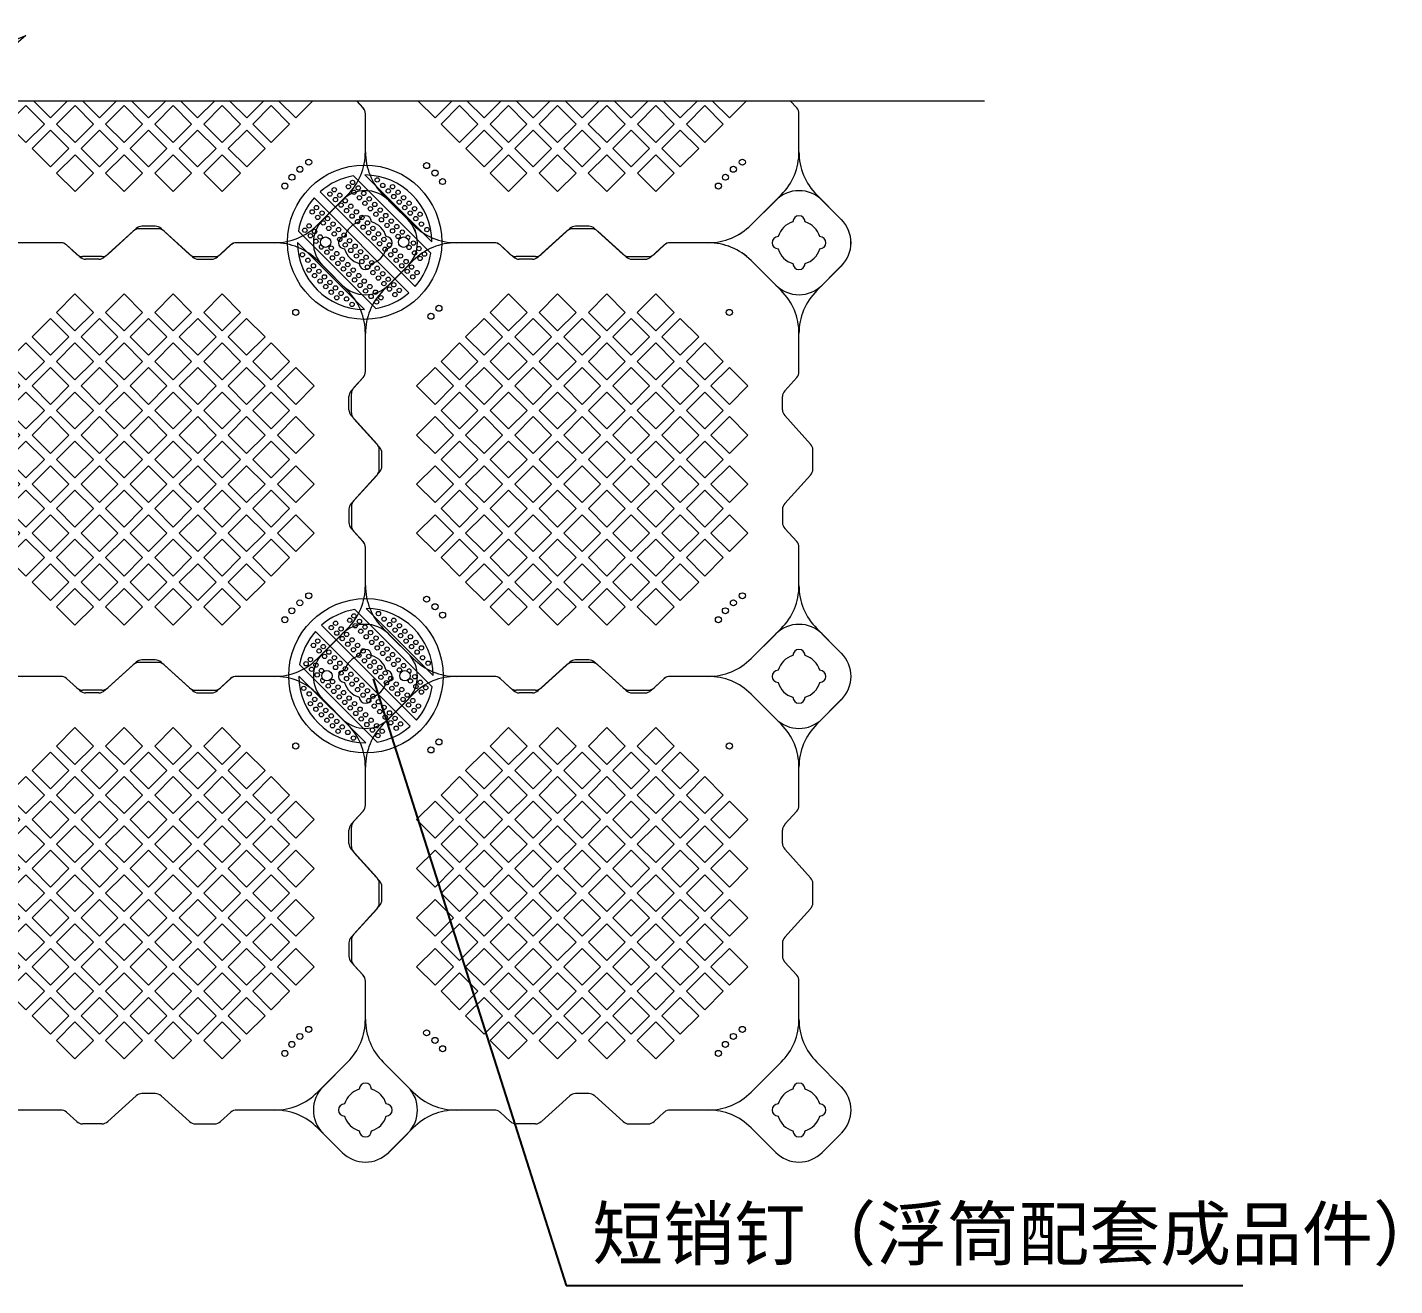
# Model space of a CAD drawing. Extents: x 28691 to 190833, y -3655 to 80068.
# Drawn here: x 182157 to 190041, y 19820 to 27075 of the extents above; entities that cross this region are included whole.
import ezdxf

# ---------------------------------------------------------------- set-up
doc = ezdxf.new("R2010")
doc.units = 0
doc.header["$LTSCALE"] = 10
doc.header["$MEASUREMENT"] = 0
for name, color, linetype, lineweight in [('2维浮筒', 7, 'Continuous', 5), ('Dim', 3, 'Continuous', 13), ('码头标注', 3, 'Continuous', 13)]:
    doc.layers.add(name, color=color, linetype=linetype, lineweight=lineweight)
doc.styles.get("Standard").update_dxf_attribs({"font": 'gbenor.shx', "bigfont": 'gbcbig.shx'})
doc.dimstyles.new('ISO-25', dxfattribs={"dimtxt": 2.5, "dimasz": 2.5, "dimexe": 1.25, "dimexo": 0.625, "dimtad": 1, "dimtxsty": 'Standard', "dimcen": 2.5, "dimadec": 0, "dimazin": 0, "dimtfac": 1, "dimtmove": 0, "dimatfit": 3, "dimfxl": 1, "dimarcsym": 0})

# ---------------------------------------------------------------- blocks, each defined once
blk = doc.blocks.new('旗华浮筒')
at = {"layer": '2维浮筒', "color": 150, "lineweight": 0}
for p, q in [((-548.8, 526.9), (-526.9, 548.8)), ((-473.2, 548.8), (-444.8, 520.5)), ((-26.8, 548.8), (-55.2, 520.5)), ((26.9, 548.8), (48.8, 526.9)), ((-332.9, 513.4), (-344.7, 502.6)), ((-303.9, 516), (-326.1, 516)), ((-297.1, 513.4), (-264.4, 483.6)), ((-202.9, 513.4), (-235.6, 483.6)), ((-196.1, 516), (-173.9, 516)), ((-167.1, 513.4), (-155.3, 502.6)), ((-395.4, 500), (-351.5, 500)), ((-148.5, 500), (-104.7, 500)), ((-548.8, 473.2), (-520.5, 444.8)), ((-479.5, 444.8), (-444.8, 479.5)), ((-257.6, 481), (-242.4, 481)), ((-20.5, 444.8), (-55.2, 479.5)), ((48.8, 473.2), (20.5, 444.8)), ((-500, 351.5), (-500, 395.4)), ((0, 351.3), (0, 395.4)), ((-513.4, 332.9), (-502.6, 344.7)), ((-16.4, 329.4), (-2.6, 344.5)), ((-516, 303.9), (-516, 326.1)), ((-19, 307.4), (-19, 322.6)), ((-16.4, 300.6), (13.4, 267.9)), ((-513.4, 297.1), (-483.6, 264.4)), ((-250, 257.1), (-228.8, 278.3)), ((-242.9, 250), (-221.7, 271.2)), ((-481, 242.4), (-481, 257.6)), ((16, 238.9), (16, 261.1)), ((-513.4, 202.9), (-483.6, 235.6)), ((-16.4, 199.4), (13.4, 232.1)), ((-516, 196.1), (-516, 173.9)), ((-19, 192.6), (-19, 177.4)), ((-513.4, 167.1), (-502.6, 155.3)), ((-16.4, 170.6), (-2.6, 155.5)), ((-500, 104.7), (-500, 148.5)), ((0, 104.7), (0, 148.7)), ((-548.8, 26.8), (-520.5, 55.2)), ((-444.8, 20.5), (-479.5, 55.2)), ((-55.2, 20.5), (-20.5, 55.2)), ((48.8, 26.8), (20.5, 55.2)), ((-329.4, 16.4), (-344.5, 2.6)), ((-307.4, 19), (-322.6, 19)), ((-300.6, 16.4), (-267.9, -13.4)), ((-199.4, 16.4), (-232.1, -13.4)), ((-192.6, 19), (-177.4, 19)), ((-170.6, 16.4), (-155.5, 2.6)), ((-395.4, 0), (-351.3, 0)), ((-148.7, 0), (-104.7, 0)), ((-526.9, -48.8), (-548.8, -26.9)), ((-473.2, -48.8), (-444.8, -20.5)), ((-261.1, -16), (-238.9, -16)), ((-26.8, -48.8), (-55.2, -20.5)), ((48.8, -26.9), (26.9, -48.8))]:
    blk.add_line(p, q, dxfattribs=at)
for points in [[(-334.9, 398.5), (-313.6, 419.7), (-334.9, 440.9), (-356.1, 419.7)], [(-278.3, 398.5), (-257.1, 419.7), (-278.3, 440.9), (-299.5, 419.7)], [(-221.7, 398.5), (-200.5, 419.7), (-221.7, 440.9), (-242.9, 419.7)], [(-165.1, 398.5), (-143.9, 419.7), (-165.1, 440.9), (-186.4, 419.7)], [(-363.1, 370.2), (-341.9, 391.4), (-363.1, 412.6), (-384.4, 391.4)], [(-306.6, 370.2), (-285.4, 391.4), (-306.6, 412.6), (-327.8, 391.4)], [(-250, 370.2), (-228.8, 391.4), (-250, 412.6), (-271.2, 391.4)], [(-193.4, 370.2), (-172.2, 391.4), (-193.4, 412.6), (-214.6, 391.4)], [(-136.9, 370.2), (-115.6, 391.4), (-136.9, 412.6), (-158.1, 391.4)], [(-391.4, 341.9), (-370.2, 363.1), (-391.4, 384.4), (-412.6, 363.1)], [(-334.9, 341.9), (-313.6, 363.1), (-334.9, 384.4), (-356.1, 363.1)], [(-278.3, 341.9), (-257.1, 363.1), (-278.3, 384.4), (-299.5, 363.1)], [(-221.7, 341.9), (-200.5, 363.1), (-221.7, 384.4), (-242.9, 363.1)], [(-165.1, 341.9), (-143.9, 363.1), (-165.1, 384.4), (-186.4, 363.1)], [(-108.6, 341.9), (-87.4, 363.1), (-108.6, 384.4), (-129.8, 363.1)], [(-419.7, 313.6), (-398.5, 334.9), (-419.7, 356.1), (-440.9, 334.9)], [(-363.1, 313.6), (-341.9, 334.9), (-363.1, 356.1), (-384.4, 334.9)], [(-306.6, 313.6), (-285.4, 334.9), (-306.6, 356.1), (-327.8, 334.9)], [(-250, 313.6), (-228.8, 334.9), (-250, 356.1), (-271.2, 334.9)], [(-193.4, 313.6), (-172.2, 334.9), (-193.4, 356.1), (-214.6, 334.9)], [(-136.9, 313.6), (-115.6, 334.9), (-136.9, 356.1), (-158.1, 334.9)], [(-80.3, 313.6), (-59.1, 334.9), (-80.3, 356.1), (-101.5, 334.9)], [(-391.4, 285.4), (-370.2, 306.6), (-391.4, 327.8), (-412.6, 306.6)], [(-334.9, 285.4), (-313.6, 306.6), (-334.9, 327.8), (-356.1, 306.6)], [(-278.3, 285.4), (-257.1, 306.6), (-278.3, 327.8), (-299.5, 306.6)], [(-221.7, 285.4), (-200.5, 306.6), (-221.7, 327.8), (-242.9, 306.6)], [(-165.1, 285.4), (-143.9, 306.6), (-165.1, 327.8), (-186.4, 306.6)], [(-108.6, 285.4), (-87.4, 306.6), (-108.6, 327.8), (-129.8, 306.6)], [(-419.7, 257.1), (-398.5, 278.3), (-419.7, 299.5), (-440.9, 278.3)], [(-363.1, 257.1), (-341.9, 278.3), (-363.1, 299.5), (-384.4, 278.3)], [(-306.6, 257.1), (-285.4, 278.3), (-306.6, 299.5), (-327.8, 278.3)], [(-193.4, 257.1), (-172.2, 278.3), (-193.4, 299.5), (-214.6, 278.3)], [(-136.9, 257.1), (-115.6, 278.3), (-136.9, 299.5), (-158.1, 278.3)], [(-80.3, 257.1), (-59.1, 278.3), (-80.3, 299.5), (-101.5, 278.3)], [(-391.4, 228.8), (-370.2, 250), (-391.4, 271.2), (-412.6, 250)], [(-334.9, 228.8), (-313.6, 250), (-334.9, 271.2), (-356.1, 250)], [(-278.3, 228.8), (-257.1, 250), (-278.3, 271.2), (-299.5, 250)], [(-165.1, 228.8), (-143.9, 250), (-165.1, 271.2), (-186.4, 250)], [(-108.6, 228.8), (-87.4, 250), (-108.6, 271.2), (-129.8, 250)], [(-419.7, 200.5), (-398.5, 221.7), (-419.7, 242.9), (-440.9, 221.7)], [(-363.1, 200.5), (-341.9, 221.7), (-363.1, 242.9), (-384.4, 221.7)], [(-306.6, 200.5), (-285.4, 221.7), (-306.6, 242.9), (-327.8, 221.7)], [(-250, 200.5), (-228.8, 221.7), (-250, 242.9), (-271.2, 221.7)], [(-193.4, 200.5), (-172.2, 221.7), (-193.4, 242.9), (-214.6, 221.7)], [(-136.9, 200.5), (-115.6, 221.7), (-136.9, 242.9), (-158.1, 221.7)], [(-80.3, 200.5), (-59.1, 221.7), (-80.3, 242.9), (-101.5, 221.7)], [(-391.4, 172.2), (-370.2, 193.4), (-391.4, 214.6), (-412.6, 193.4)], [(-334.9, 172.2), (-313.6, 193.4), (-334.9, 214.6), (-356.1, 193.4)], [(-278.3, 172.2), (-257.1, 193.4), (-278.3, 214.6), (-299.5, 193.4)], [(-221.7, 172.2), (-200.5, 193.4), (-221.7, 214.6), (-242.9, 193.4)], [(-165.1, 172.2), (-143.9, 193.4), (-165.1, 214.6), (-186.4, 193.4)], [(-108.6, 172.2), (-87.4, 193.4), (-108.6, 214.6), (-129.8, 193.4)], [(-419.7, 143.9), (-398.5, 165.1), (-419.7, 186.4), (-440.9, 165.1)], [(-363.1, 143.9), (-341.9, 165.1), (-363.1, 186.4), (-384.4, 165.1)], [(-306.6, 143.9), (-285.4, 165.1), (-306.6, 186.4), (-327.8, 165.1)], [(-250, 143.9), (-228.8, 165.1), (-250, 186.4), (-271.2, 165.1)], [(-193.4, 143.9), (-172.2, 165.1), (-193.4, 186.4), (-214.6, 165.1)], [(-136.9, 143.9), (-115.6, 165.1), (-136.9, 186.4), (-158.1, 165.1)], [(-80.3, 143.9), (-59.1, 165.1), (-80.3, 186.4), (-101.5, 165.1)], [(-391.4, 115.6), (-370.2, 136.9), (-391.4, 158.1), (-412.6, 136.9)], [(-334.9, 115.6), (-313.6, 136.9), (-334.9, 158.1), (-356.1, 136.9)], [(-278.3, 115.6), (-257.1, 136.9), (-278.3, 158.1), (-299.5, 136.9)], [(-221.7, 115.6), (-200.5, 136.9), (-221.7, 158.1), (-242.9, 136.9)], [(-165.1, 115.6), (-143.9, 136.9), (-165.1, 158.1), (-186.4, 136.9)], [(-108.6, 115.6), (-87.4, 136.9), (-108.6, 158.1), (-129.8, 136.9)], [(-363.1, 87.4), (-341.9, 108.6), (-363.1, 129.8), (-384.4, 108.6)], [(-306.6, 87.4), (-285.4, 108.6), (-306.6, 129.8), (-327.8, 108.6)], [(-250, 87.4), (-228.8, 108.6), (-250, 129.8), (-271.2, 108.6)], [(-193.4, 87.4), (-172.2, 108.6), (-193.4, 129.8), (-214.6, 108.6)], [(-136.9, 87.4), (-115.6, 108.6), (-136.9, 129.8), (-158.1, 108.6)], [(-334.9, 59.1), (-313.6, 80.3), (-334.9, 101.5), (-356.1, 80.3)], [(-278.3, 59.1), (-257.1, 80.3), (-278.3, 101.5), (-299.5, 80.3)], [(-221.7, 59.1), (-200.5, 80.3), (-221.7, 101.5), (-242.9, 80.3)], [(-165.1, 59.1), (-143.9, 80.3), (-165.1, 101.5), (-186.4, 80.3)]]:
    blk.add_lwpolyline(points, close=True, dxfattribs=at)
for points in [[(-228.8, 278.3), (-250, 299.5), (-271.2, 278.3), (-250, 257.1)], [(-242.9, 250), (-221.7, 228.8), (-200.5, 250), (-221.7, 271.2)]]:
    blk.add_lwpolyline(points, dxfattribs=at)
for centre in [(-411, 429.4), (-84.8, 424.4), (-429.4, 411), (-419.7, 419.7), (-75.6, 415.2), (-434.7, 92.9), (-424.4, 84.8), (-415.2, 75.6), (-80.3, 80.3), (-407.1, 65.3)]:
    blk.add_circle(centre, 3.5, dxfattribs=at)
for centre, radius, start, end in [((-500, 522), 38, 45, 135), ((0, 522), 38, 45, 135), ((-522, 500), 38, 135, 225), ((-500, 500), 25, 106.2602, 163.7398), ((-500, 524), 7, 0, 180), ((-500, 500), 25, 16.2602, 73.7398), ((-395.3, 570), 70, 225, 270), ((-104.7, 570), 70, 270, 315), ((0, 500), 25, 106.2602, 163.7398), ((0, 524), 7, 0, 180), ((0, 500), 25, 16.2602, 73.7398), ((22, 500), 38, 315, 45), ((-524, 500), 7, 90, 270), ((-476, 500), 7, 270, 90), ((-326.1, 506), 10, 90, 132.2737), ((-303.9, 506), 10, 47.7263, 90), ((-196.1, 506), 10, 90, 132.2737), ((-173.9, 506), 10, 47.7263, 90), ((-24, 500), 7, 90, 270), ((24, 500), 7, 270, 90), ((-500, 500), 25, 196.2602, 253.7398), ((-500, 500), 25, 286.2602, 343.7398), ((-395.3, 430), 70, 90, 135), ((-351.5, 510), 10, 270, 312.2737), ((-148.5, 510), 10, 227.7263, 270), ((-104.7, 430), 70, 45, 90), ((0, 500), 25, 196.2602, 253.7398), ((0, 500), 25, 286.2602, 343.7398), ((-500, 476), 7, 180, 0), ((-257.6, 491), 10, 227.7263, 270), ((-242.4, 491), 10, 270, 312.2737), ((0, 476), 7, 180, 0), ((-570, 395.3), 70, 0, 45), ((-430, 395.3), 70, 135, 180), ((-70, 395.3), 70, 0, 45), ((70, 395.3), 70, 135, 180), ((-510, 351.5), 10, 317.7263, 0), ((-10, 351.3), 10, 317.7263, 0), ((-506, 326.1), 10, 137.7263, 180), ((-9, 322.6), 10, 137.7263, 180), ((-506, 303.9), 10, 180, 222.2737), ((-9, 307.4), 10, 180, 222.2737), ((-491, 257.6), 10, 0, 42.2737), ((6, 261.1), 10, 0, 42.2737), ((-491, 242.4), 10, 317.7263, 0), ((6, 238.9), 10, 317.7263, 0), ((-506, 196.1), 10, 137.7263, 180), ((-9, 192.6), 10, 137.7263, 180), ((-506, 173.9), 10, 180, 222.2737), ((-9, 177.4), 10, 180, 222.2737), ((-510, 148.5), 10, 0, 42.2737), ((-10, 148.7), 10, 0, 42.2737), ((-570, 104.7), 70, 315, 0), ((-430, 104.7), 70, 180, 225), ((-70, 104.7), 70, 315, 0), ((70, 104.7), 70, 180, 225), ((-522, 0), 38, 135, 225), ((-500, 0), 25, 106.2602, 163.7398), ((-500, 24), 7, 0, 180), ((-500, 0), 25, 16.2602, 73.7398), ((-395.3, 70), 70, 225, 270), ((-322.6, 9), 10, 90, 132.2737), ((-307.4, 9), 10, 47.7263, 90), ((-192.6, 9), 10, 90, 132.2737), ((-177.4, 9), 10, 47.7263, 90), ((-104.7, 70), 70, 270, 315), ((0, 0), 25, 106.2602, 163.7398), ((0, 24), 7, 0, 180), ((0, 0), 25, 16.2602, 73.7398), ((22, 0), 38, 315, 45), ((-524, 0), 7, 90, 270), ((-476, 0), 7, 270, 90), ((-395.3, -70), 70, 90, 135), ((-351.3, 10), 10, 270, 312.2737), ((-148.7, 10), 10, 227.7263, 270), ((-104.7, -70), 70, 45, 90), ((-24, 0), 7, 90, 270), ((24, 0), 7, 270, 90), ((-500, 0), 25, 196.2602, 253.7398), ((-500, 0), 25, 286.2602, 343.7398), ((-261.1, -6), 10, 227.7263, 270), ((-238.9, -6), 10, 270, 312.2737), ((0, 0), 25, 196.2602, 253.7398), ((0, 0), 25, 286.2602, 343.7398), ((-500, -24), 7, 180, 0), ((0, -24), 7, 180, 0), ((-500, -22), 38, 225, 315), ((0, -22), 38, 225, 315)]:
    blk.add_arc(centre, radius, start, end, dxfattribs=at)

msp = doc.modelspace()

# ---------------------------------------------------------------- linework, layer by layer
at = {"color": 150, "lineweight": 0}
for p, q in [((184484.154, 25771.876), (184037.99, 26218.04)), ((184489.47, 25837.27), (184103.384, 26223.356)), ((184393.083, 25580.104), (183846.217, 26126.97)), ((184357.728, 25544.748), (183810.862, 26091.614)), ((184165.956, 25453.678), (183719.791, 25899.842)), ((184100.561, 25448.362), (183714.475, 25834.448)), ((184491.656, 23272.362), (184045.492, 23718.526)), ((184496.973, 23337.756), (184110.887, 23723.843)), ((184365.231, 23045.234), (183818.365, 23592.1)), ((184400.586, 23080.59), (183853.72, 23627.456)), ((184173.458, 22954.164), (183727.294, 23400.328)), ((184108.064, 22948.848), (183721.978, 23334.934))]:
    msp.add_line(p, q, dxfattribs=at)
for centre, radius in [((184101.973, 25835.859), 445), ((184033.03, 26180.574), 12.5), ((184174.451, 26194.716), 12.5), ((184206.271, 26162.896), 12.5), ((183902.215, 26113.398), 12.5), ((183926.964, 26138.147), 12.5), ((183958.783, 26106.327), 12.5), ((184008.281, 26155.825), 12.5), ((184040.101, 26124.005), 12.5), ((184064.85, 26148.754), 12.5), ((184071.921, 26092.185), 12.5), ((184096.669, 26116.934), 12.5), ((184128.489, 26085.114), 12.5), ((184238.091, 26131.076), 12.5), ((184262.839, 26155.825), 12.5), ((184269.91, 26099.256), 12.5), ((184294.659, 26124.005), 12.5), ((184326.479, 26092.185), 12.5), ((183799.684, 26010.868), 12.5), ((183824.433, 26035.617), 12.5), ((183856.253, 26003.797), 12.5), ((183934.035, 26081.579), 12.5), ((183965.855, 26049.759), 12.5), ((183990.603, 26074.508), 12.5), ((183997.674, 26017.939), 12.5), ((184022.423, 26042.688), 12.5), ((184054.243, 26010.868), 12.5), ((184103.74, 26060.365), 12.5), ((184135.56, 26028.546), 12.5), ((184160.309, 26053.294), 12.5), ((184192.129, 26021.475), 12.5), ((184301.73, 26067.436), 12.5), ((184333.55, 26035.617), 12.5), ((184358.299, 26060.365), 12.5), ((184365.37, 26003.797), 12.5), ((184390.119, 26028.546), 12.5), ((183782.007, 25929.551), 12.5), ((183831.504, 25979.048), 12.5), ((183863.324, 25947.228), 12.5), ((183888.073, 25971.977), 12.5), ((183919.893, 25940.157), 12.5), ((184029.494, 25986.119), 12.5), ((184061.314, 25954.299), 12.5), ((184086.063, 25979.048), 12.5), ((184117.883, 25947.228), 12.5), ((184167.38, 25996.726), 12.5), ((184199.2, 25964.906), 12.5), ((184223.949, 25989.655), 12.5), ((184231.02, 25933.086), 12.5), ((184255.768, 25957.835), 12.5), ((184287.588, 25926.015), 12.5), ((184397.19, 25971.977), 12.5), ((184421.938, 25996.726), 12.5), ((184429.01, 25940.157), 12.5), ((183757.258, 25904.802), 12.5), ((183789.078, 25872.982), 12.5), ((183813.827, 25897.731), 12.5), ((183845.646, 25865.911), 12.5), ((183876.973, 25835.859), 30), ((183895.144, 25915.409), 12.5), ((183926.964, 25883.589), 12.5), ((183951.712, 25908.337), 12.5), ((183958.783, 25851.769), 12.5), ((183983.532, 25876.518), 12.5), ((184093.134, 25922.48), 12.5), ((184124.954, 25890.66), 12.5), ((184149.702, 25915.409), 12.5), ((184156.773, 25858.84), 12.5), ((184181.522, 25883.589), 12.5), ((184213.342, 25851.769), 12.5), ((184262.839, 25901.266), 12.5), ((184294.659, 25869.447), 12.5), ((184326.973, 25835.859), 30), ((184319.408, 25894.195), 12.5), ((184460.829, 25908.337), 12.5), ((183820.898, 25841.162), 12.5), ((183884.537, 25777.523), 12.5), ((183909.286, 25802.271), 12.5), ((183941.106, 25770.452), 12.5), ((183990.603, 25819.949), 12.5), ((184015.352, 25844.698), 12.5), ((184022.423, 25788.129), 12.5), ((184047.172, 25812.878), 12.5), ((184078.992, 25781.058), 12.5), ((184188.593, 25827.02), 12.5), ((184220.413, 25795.2), 12.5), ((184245.162, 25819.949), 12.5), ((184276.982, 25788.129), 12.5), ((184358.299, 25805.807), 12.5), ((184383.048, 25830.556), 12.5), ((184390.119, 25773.987), 12.5), ((184414.867, 25798.736), 12.5), ((184446.687, 25766.916), 12.5), ((183743.116, 25763.381), 12.5), ((183774.936, 25731.561), 12.5), ((183806.756, 25699.741), 12.5), ((183916.357, 25745.703), 12.5), ((183948.177, 25713.883), 12.5), ((183972.926, 25738.632), 12.5), ((184004.745, 25706.812), 12.5), ((184054.243, 25756.31), 12.5), ((184086.063, 25724.49), 12.5), ((184110.811, 25749.238), 12.5), ((184117.883, 25692.67), 12.5), ((184142.631, 25717.419), 12.5), ((184252.233, 25763.381), 12.5), ((184284.053, 25731.561), 12.5), ((184308.801, 25756.31), 12.5), ((184315.872, 25699.741), 12.5), ((184340.621, 25724.49), 12.5), ((184372.441, 25692.67), 12.5), ((184421.938, 25742.167), 12.5), ((183782.007, 25674.992), 12.5), ((183813.827, 25643.172), 12.5), ((183838.575, 25667.921), 12.5), ((183845.646, 25611.353), 12.5), ((183870.395, 25636.101), 12.5), ((183979.997, 25682.063), 12.5), ((184011.817, 25650.243), 12.5), ((184036.565, 25674.992), 12.5), ((184043.636, 25618.424), 12.5), ((184068.385, 25643.172), 12.5), ((184100.205, 25611.353), 12.5), ((184149.702, 25660.85), 12.5), ((184174.451, 25685.599), 12.5), ((184181.522, 25629.03), 12.5), ((184206.271, 25653.779), 12.5), ((184238.091, 25621.959), 12.5), ((184347.692, 25667.921), 12.5), ((184379.512, 25636.101), 12.5), ((184404.261, 25660.85), 12.5), ((183877.466, 25579.533), 12.5), ((183902.215, 25604.282), 12.5), ((183909.286, 25547.713), 12.5), ((183934.035, 25572.462), 12.5), ((183965.855, 25540.642), 12.5), ((184075.456, 25586.604), 12.5), ((184107.276, 25554.784), 12.5), ((184132.025, 25579.533), 12.5), ((184163.844, 25547.713), 12.5), ((184213.342, 25597.21), 12.5), ((184245.162, 25565.391), 12.5), ((184269.91, 25590.139), 12.5), ((184276.982, 25533.571), 12.5), ((184301.73, 25558.32), 12.5), ((183941.106, 25515.893), 12.5), ((183997.674, 25508.822), 12.5), ((184029.494, 25477.002), 12.5), ((184139.096, 25522.964), 12.5), ((184170.916, 25491.144), 12.5), ((184195.664, 25515.893), 12.5), ((184109.475, 23336.345), 445), ((183934.466, 23638.633), 12.5), ((184015.784, 23656.311), 12.5), ((184040.532, 23681.06), 12.5), ((184072.352, 23649.24), 12.5), ((184181.954, 23695.202), 12.5), ((184213.773, 23663.382), 12.5), ((184270.342, 23656.311), 12.5), ((183909.718, 23613.885), 12.5), ((183941.537, 23582.065), 12.5), ((183966.286, 23606.813), 12.5), ((183998.106, 23574.994), 12.5), ((184047.603, 23624.491), 12.5), ((184079.423, 23592.671), 12.5), ((184104.172, 23617.42), 12.5), ((184111.243, 23560.851), 12.5), ((184135.992, 23585.6), 12.5), ((184245.593, 23631.562), 12.5), ((184277.413, 23599.742), 12.5), ((184302.162, 23624.491), 12.5), ((184309.233, 23567.923), 12.5), ((184333.982, 23592.671), 12.5), ((184365.801, 23560.851), 12.5), ((183807.187, 23511.354), 12.5), ((183831.936, 23536.103), 12.5), ((183863.756, 23504.283), 12.5), ((183973.357, 23550.245), 12.5), ((184005.177, 23518.425), 12.5), ((184029.926, 23543.174), 12.5), ((184036.997, 23486.605), 12.5), ((184061.746, 23511.354), 12.5), ((184143.063, 23529.032), 12.5), ((184167.812, 23553.78), 12.5), ((184174.883, 23497.212), 12.5), ((184199.631, 23521.961), 12.5), ((184231.451, 23490.141), 12.5), ((184341.053, 23536.103), 12.5), ((184372.873, 23504.283), 12.5), ((184397.621, 23529.032), 12.5), ((184429.441, 23497.212), 12.5), ((183764.761, 23405.288), 12.5), ((183789.509, 23430.037), 12.5), ((183839.007, 23479.534), 12.5), ((183870.827, 23447.714), 12.5), ((183895.575, 23472.463), 12.5), ((183902.646, 23415.895), 12.5), ((183927.395, 23440.643), 12.5), ((183959.215, 23408.824), 12.5), ((184068.817, 23454.785), 12.5), ((184093.565, 23479.534), 12.5), ((184100.636, 23422.966), 12.5), ((184125.385, 23447.714), 12.5), ((184157.205, 23415.895), 12.5), ((184206.702, 23465.392), 12.5), ((184238.522, 23433.572), 12.5), ((184263.271, 23458.321), 12.5), ((184295.091, 23426.501), 12.5), ((184404.692, 23472.463), 12.5), ((184436.512, 23440.643), 12.5), ((184468.332, 23408.824), 12.5), ((183796.58, 23373.468), 12.5), ((183821.329, 23398.217), 12.5), ((183828.4, 23341.648), 12.5), ((183853.149, 23366.397), 12.5), ((183884.475, 23336.345), 30), ((183934.466, 23384.075), 12.5), ((183966.286, 23352.255), 12.5), ((183991.035, 23377.004), 12.5), ((184022.855, 23345.184), 12.5), ((184132.456, 23391.146), 12.5), ((184164.276, 23359.326), 12.5), ((184189.025, 23384.075), 12.5), ((184196.096, 23327.506), 12.5), ((184220.845, 23352.255), 12.5), ((184270.342, 23401.752), 12.5), ((184302.162, 23369.933), 12.5), ((184334.475, 23336.345), 30), ((184326.911, 23394.681), 12.5), ((184390.55, 23331.042), 12.5), ((183750.619, 23263.867), 12.5), ((183892.04, 23278.009), 12.5), ((183916.789, 23302.758), 12.5), ((183923.86, 23246.189), 12.5), ((183948.608, 23270.938), 12.5), ((183998.106, 23320.435), 12.5), ((184029.926, 23288.615), 12.5), ((184054.674, 23313.364), 12.5), ((184061.746, 23256.796), 12.5), ((184086.494, 23281.544), 12.5), ((184118.314, 23249.725), 12.5), ((184227.916, 23295.686), 12.5), ((184252.664, 23320.435), 12.5), ((184259.735, 23263.867), 12.5), ((184284.484, 23288.615), 12.5), ((184316.304, 23256.796), 12.5), ((184365.801, 23306.293), 12.5), ((184397.621, 23274.473), 12.5), ((184422.37, 23299.222), 12.5), ((184454.19, 23267.402), 12.5), ((183782.438, 23232.047), 12.5), ((183789.509, 23175.478), 12.5), ((183814.258, 23200.227), 12.5), ((183846.078, 23168.407), 12.5), ((183955.68, 23214.369), 12.5), ((183980.428, 23239.118), 12.5), ((183987.499, 23182.549), 12.5), ((184012.248, 23207.298), 12.5), ((184044.068, 23175.478), 12.5), ((184093.565, 23224.976), 12.5), ((184125.385, 23193.156), 12.5), ((184150.134, 23217.905), 12.5), ((184181.954, 23186.085), 12.5), ((184291.555, 23232.047), 12.5), ((184323.375, 23200.227), 12.5), ((184348.124, 23224.976), 12.5), ((184355.195, 23168.407), 12.5), ((184379.944, 23193.156), 12.5), ((184429.441, 23242.653), 12.5), ((183821.329, 23143.658), 12.5), ((183853.149, 23111.839), 12.5), ((183877.898, 23136.587), 12.5), ((183909.718, 23104.768), 12.5), ((184019.319, 23150.73), 12.5), ((184051.139, 23118.91), 12.5), ((184075.888, 23143.658), 12.5), ((184082.959, 23087.09), 12.5), ((184107.707, 23111.839), 12.5), ((184157.205, 23161.336), 12.5), ((184189.025, 23129.516), 12.5), ((184213.773, 23154.265), 12.5), ((184220.845, 23097.697), 12.5), ((184245.593, 23122.445), 12.5), ((184277.413, 23090.625), 12.5), ((184387.015, 23136.587), 12.5), ((184411.763, 23161.336), 12.5), ((183884.969, 23080.019), 12.5), ((183916.789, 23048.199), 12.5), ((183941.537, 23072.948), 12.5), ((183948.608, 23016.379), 12.5), ((183973.357, 23041.128), 12.5), ((184005.177, 23009.308), 12.5), ((184114.779, 23055.27), 12.5), ((184139.527, 23080.019), 12.5), ((184146.598, 23023.45), 12.5), ((184171.347, 23048.199), 12.5), ((184203.167, 23016.379), 12.5), ((184252.664, 23065.877), 12.5), ((184284.484, 23034.057), 12.5), ((184309.233, 23058.806), 12.5), ((184036.997, 22977.488), 12.5), ((184178.418, 22991.631), 12.5)]:
    msp.add_circle(centre, radius, dxfattribs=at)
for centre, radius, start, end in [((184101.973, 25835.859), 387.5, 99.5040752, 131.3009536), ((184101.973, 25835.859), 387.5, 0.2086764, 89.7913236), ((184101.973, 25835.859), 387.5, 138.6990464, 170.4959534), ((184351.228, 25862.376), 12.5, 279.9885813, 175.1119628), ((184101.973, 25835.859), 387.5, 180.2086764, 269.7913236), ((183852.717, 25809.343), 12.5, 99.9885813, 355.1119628), ((184101.973, 25835.859), 387.5, 318.6990464, 350.4959534), ((184101.973, 25835.859), 387.5, 279.5040752, 311.3009536), ((184109.475, 23336.345), 387.5, 99.5040752, 131.3009536), ((184109.475, 23336.345), 387.5, 0.2086764, 89.7913236), ((184109.475, 23336.345), 387.5, 138.6990464, 170.4959534), ((184358.73, 23362.862), 12.5, 279.9885813, 175.1119628), ((184109.475, 23336.345), 387.5, 180.2086764, 269.7913236), ((183860.22, 23309.829), 12.5, 99.9885813, 355.1119628), ((184109.475, 23336.345), 387.5, 318.6990464, 350.4959534), ((184109.475, 23336.345), 387.5, 279.5040752, 311.3009536)]:
    msp.add_arc(centre, radius, start, end, dxfattribs=at)
at = {"layer": '2维浮筒', "color": 150, "lineweight": 0}
for p, q in [((184055.263, 26651.049), (184093.367, 26609.134)), ((184056.172, 26651.049), (184093.367, 26610.134)), ((186556.172, 26651.049), (186593.367, 26610.134)), ((184106.37, 26355.73), (184106.37, 26576.5)), ((184106.37, 26355.73), (184106.37, 26575.5)), ((186606.37, 26355.73), (186606.37, 26576.5)), ((184003.858, 26108.998), (183830.203, 25935.343)), ((183862.23, 25966.992), (184003.858, 26108.62)), ((184382.537, 25935.343), (184208.883, 26108.998)), ((184350.511, 25966.992), (184208.883, 26108.62)), ((186503.858, 26108.998), (186330.203, 25935.343)), ((186850.511, 25966.992), (186708.883, 26108.62)), ((182620.674, 25765.834), (182784.567, 25914.828)), ((182894.54, 25927.831), (182818.201, 25927.831)), ((183092.067, 25765.834), (182928.174, 25914.828)), ((185120.674, 25765.834), (185284.567, 25914.828)), ((185394.54, 25927.831), (185318.201, 25927.831)), ((185592.067, 25765.834), (185428.174, 25914.828)), ((182349.04, 25832.831), (182129.27, 25832.831)), ((182442.067, 25765.834), (182382.674, 25819.828)), ((183270.674, 25765.834), (183330.067, 25819.828)), ((183582.716, 25832.831), (183363.701, 25832.831)), ((184849.04, 25832.831), (184629.27, 25832.831)), ((184942.067, 25765.834), (184882.674, 25819.828)), ((185770.674, 25765.834), (185830.067, 25819.828)), ((186082.716, 25832.831), (185863.701, 25832.831)), ((182587.04, 25752.831), (182475.701, 25752.831)), ((183125.701, 25752.831), (183237.04, 25752.831)), ((183972.209, 25588.69), (183830.581, 25730.318)), ((184240.532, 25588.69), (184382.16, 25730.318)), ((185087.04, 25752.831), (184975.701, 25752.831)), ((185625.701, 25752.831), (185737.04, 25752.831)), ((186472.209, 25588.69), (186330.581, 25730.318)), ((183971.831, 25588.69), (183862.23, 25698.292)), ((184350.511, 25698.292), (184240.909, 25588.69)), ((186850.511, 25698.292), (186740.909, 25588.69))]:
    msp.add_line(p, q, dxfattribs=at)
for points in [[(182192.137, 26651.049), (182290.685, 26552.501), (182389.233, 26651.049)], [(182474.979, 26651.049), (182573.528, 26552.501), (182672.076, 26651.049)], [(182757.822, 26651.049), (182856.37, 26552.501), (182954.919, 26651.049)], [(183040.665, 26651.049), (183139.213, 26552.501), (183237.761, 26651.049)], [(183323.508, 26651.049), (183422.056, 26552.501), (183520.604, 26651.049)], [(183606.35, 26651.049), (183704.898, 26552.501), (183803.447, 26651.049)], [(184409.294, 26651.049), (184507.842, 26552.501), (184606.39, 26651.049)], [(184692.137, 26651.049), (184790.685, 26552.501), (184889.233, 26651.049)], [(184974.979, 26651.049), (185073.528, 26552.501), (185172.076, 26651.049)], [(185257.822, 26651.049), (185356.37, 26552.501), (185454.919, 26651.049)], [(185540.665, 26651.049), (185639.213, 26552.501), (185737.761, 26651.049)], [(185823.508, 26651.049), (185922.056, 26552.501), (186020.604, 26651.049)], [(186106.35, 26651.049), (186204.898, 26552.501), (186303.447, 26651.049)]]:
    msp.add_lwpolyline(points, dxfattribs=at)
for points in [[(182255.33, 26517.145), (182149.264, 26623.211), (182043.198, 26517.145), (182149.264, 26411.079)], [(182538.172, 26517.145), (182432.106, 26623.211), (182326.04, 26517.145), (182432.106, 26411.079)], [(182821.015, 26517.145), (182714.949, 26623.211), (182608.883, 26517.145), (182714.949, 26411.079)], [(183103.858, 26517.145), (182997.792, 26623.211), (182891.726, 26517.145), (182997.792, 26411.079)], [(183386.7, 26517.145), (183280.634, 26623.211), (183174.568, 26517.145), (183280.634, 26411.079)], [(183669.543, 26517.145), (183563.477, 26623.211), (183457.411, 26517.145), (183563.477, 26411.079)], [(184755.33, 26517.145), (184649.264, 26623.211), (184543.198, 26517.145), (184649.264, 26411.079)], [(185038.172, 26517.145), (184932.106, 26623.211), (184826.04, 26517.145), (184932.106, 26411.079)], [(185321.015, 26517.145), (185214.949, 26623.211), (185108.883, 26517.145), (185214.949, 26411.079)], [(185603.858, 26517.145), (185497.792, 26623.211), (185391.726, 26517.145), (185497.792, 26411.079)], [(185886.7, 26517.145), (185780.634, 26623.211), (185674.568, 26517.145), (185780.634, 26411.079)], [(186169.543, 26517.145), (186063.477, 26623.211), (185957.411, 26517.145), (186063.477, 26411.079)], [(182396.751, 26375.724), (182290.685, 26481.79), (182184.619, 26375.724), (182290.685, 26269.658)], [(182679.594, 26375.724), (182573.528, 26481.79), (182467.462, 26375.724), (182573.528, 26269.658)], [(182962.436, 26375.724), (182856.37, 26481.79), (182750.304, 26375.724), (182856.37, 26269.658)], [(183245.279, 26375.724), (183139.213, 26481.79), (183033.147, 26375.724), (183139.213, 26269.658)], [(183528.122, 26375.724), (183422.056, 26481.79), (183315.99, 26375.724), (183422.056, 26269.658)], [(184896.751, 26375.724), (184790.685, 26481.79), (184684.619, 26375.724), (184790.685, 26269.658)], [(185179.594, 26375.724), (185073.528, 26481.79), (184967.462, 26375.724), (185073.528, 26269.658)], [(185462.436, 26375.724), (185356.37, 26481.79), (185250.304, 26375.724), (185356.37, 26269.658)], [(185745.279, 26375.724), (185639.213, 26481.79), (185533.147, 26375.724), (185639.213, 26269.658)], [(186028.122, 26375.724), (185922.056, 26481.79), (185815.99, 26375.724), (185922.056, 26269.658)], [(182538.172, 26234.303), (182432.106, 26340.369), (182326.04, 26234.303), (182432.106, 26128.237)], [(182821.015, 26234.303), (182714.949, 26340.369), (182608.883, 26234.303), (182714.949, 26128.237)], [(183103.858, 26234.303), (182997.792, 26340.369), (182891.726, 26234.303), (182997.792, 26128.237)], [(183386.7, 26234.303), (183280.634, 26340.369), (183174.568, 26234.303), (183280.634, 26128.237)], [(185038.172, 26234.303), (184932.106, 26340.369), (184826.04, 26234.303), (184932.106, 26128.237)], [(185321.015, 26234.303), (185214.949, 26340.369), (185108.883, 26234.303), (185214.949, 26128.237)], [(185603.858, 26234.303), (185497.792, 26340.369), (185391.726, 26234.303), (185497.792, 26128.237)], [(185886.7, 26234.303), (185780.634, 26340.369), (185674.568, 26234.303), (185780.634, 26128.237)]]:
    msp.add_lwpolyline(points, close=True, dxfattribs=at)
for centre in [(183728.538, 26256.625), (183779.805, 26297.282), (184459.241, 26277.625), (186228.538, 26256.625), (186279.805, 26297.282), (183641.919, 26159.396), (183682.576, 26210.663), (184507.842, 26234.303), (184551.165, 26185.701), (186141.919, 26159.396), (186182.576, 26210.663)]:
    msp.add_circle(centre, 17.5, dxfattribs=at)
for centre, radius, start, end in [((184056.37, 26576.5), 50, 0, 42.2737221), ((184056.37, 26575.5), 50, 0, 42.2737221), ((186556.37, 26576.5), 50, 0, 42.2737221), ((183756.37, 26356.485), 350, 315.0000169, 0), ((183756.37, 26356.108), 350, 315.0000169, 0), ((184456.37, 26356.485), 350, 180, 224.9999831), ((184456.37, 26356.108), 350, 180, 224.9999831), ((186256.37, 26356.485), 350, 315.0000169, 0), ((186956.37, 26356.108), 350, 180, 224.9999831), ((183996.58, 25832.642), 190, 135.0000169, 224.9999831), ((184106.37, 25832.831), 125, 106.2602156, 163.7398115), ((184106.37, 25832.831), 125, 106.2602156, 163.7398115), ((184106.37, 25952.831), 35, 0, 180), ((184106.37, 25952.831), 35, 0, 180), ((184106.37, 25832.831), 125, 16.2601885, 73.7397844), ((184106.37, 25832.831), 125, 16.2601885, 73.7397844), ((184216.161, 25832.642), 190, 315.0000169, 44.9999831), ((186606.37, 25832.831), 125, 106.2602156, 163.7398115), ((186606.37, 25952.831), 35, 0, 180), ((186606.37, 25832.831), 125, 16.2601885, 73.7397844), ((186716.161, 25832.642), 190, 315.0000169, 44.9999831), ((182818.201, 25877.831), 50, 90, 132.2737221), ((182894.54, 25877.831), 50, 47.7262779, 90), ((183582.716, 26182.831), 350, 270, 315.0000169), ((183986.37, 25832.831), 35, 90, 270), ((183986.37, 25832.831), 35, 90, 270), ((184226.37, 25832.831), 35, 270, 90), ((184226.37, 25832.831), 35, 270, 90), ((184630.025, 26182.831), 350, 224.9999831, 270), ((185318.201, 25877.831), 50, 90, 132.2737221), ((185394.54, 25877.831), 50, 47.7262779, 90), ((186082.716, 26182.831), 350, 270, 315.0000169), ((186486.37, 25832.831), 35, 90, 270), ((186726.37, 25832.831), 35, 270, 90), ((182349.04, 25782.831), 50, 47.7262779, 90), ((183363.701, 25782.831), 50, 90, 132.2737221), ((183583.093, 25482.831), 350, 44.9999831, 90), ((184106.37, 25832.831), 125, 196.2601885, 253.7397844), ((184106.37, 25832.831), 125, 196.2601885, 253.7397844), ((184106.37, 25832.831), 125, 286.2602156, 343.7398115), ((184106.37, 25832.831), 125, 286.2602156, 343.7398115), ((184629.647, 25482.831), 350, 90, 135.0000169), ((184849.04, 25782.831), 50, 47.7262779, 90), ((185863.701, 25782.831), 50, 90, 132.2737221), ((186083.093, 25482.831), 350, 44.9999831, 90), ((186606.37, 25832.831), 125, 196.2601885, 253.7397844), ((186606.37, 25832.831), 125, 286.2602156, 343.7398115), ((182475.701, 25802.831), 50, 227.7262779, 270), ((182587.04, 25802.831), 50, 270, 312.2737221), ((183125.701, 25802.831), 50, 227.7262779, 270), ((183237.04, 25802.831), 50, 270, 312.2737221), ((184106.37, 25712.831), 35, 180, 0), ((184106.37, 25712.831), 35, 180, 0), ((184975.701, 25802.831), 50, 227.7262779, 270), ((185087.04, 25802.831), 50, 270, 312.2737221), ((185625.701, 25802.831), 50, 227.7262779, 270), ((185737.04, 25802.831), 50, 270, 312.2737221), ((186606.37, 25712.831), 35, 180, 0), ((184106.182, 25723.04), 190, 224.9999831, 315.0000169), ((184106.559, 25723.04), 190, 224.9999831, 315.0000169), ((186606.559, 25723.04), 190, 224.9999831, 315.0000169)]:
    msp.add_arc(centre, radius, start, end, dxfattribs=at)
at = {"layer": 'Dim', "color": 7, "lineweight": 0}
msp.add_lwpolyline([(175225.429, 27074.515), (181455.38, 27074.515), (181103.509, 26607.536), (182148.642, 27028.161), (181713.17, 26651.049), (187676.841, 26651.049)], dxfattribs=at)

# ---------------------------------------------------------------- block references
at = {"layer": '2维浮筒', "color": 150, "lineweight": 0, "xscale": 5, "yscale": 5, "zscale": 5, "rotation": 90}
msp.add_blockref('旗华浮筒', (184106.37, 25832.831), dxfattribs=at)
at = {"layer": '2维浮筒', "lineweight": 0, "xscale": 5, "yscale": 5, "zscale": 5, "rotation": 90}
for p in [(186606.37, 25832.831), (184106.37, 23332.831), (186606.37, 23332.831)]:
    msp.add_blockref('旗华浮筒', p, dxfattribs=at)

# ---------------------------------------------------------------- texts
at = {"layer": '码头标注', "color": 7, "lineweight": 0, "insert": (185414.913, 20269.46), "char_height": 300, "width": 15527.10164, "attachment_point": 1}
msp.add_mtext('{\\fSimSun|b0|i0|c134|p2;短销钉（浮筒配套成品件）}', dxfattribs=at)

# ---------------------------------------------------------------- leaders
at = {"layer": '码头标注', "color": 7, "lineweight": 0}
msp.add_leader([(184151.398, 23318.597), (185263.718, 19820.259), (189165.544, 19820.259)], dimstyle='ISO-25', override={"dimasz": 2, "dimtad": 0, "dimldrblk": 'Dot', "dimfxl": 250}, dxfattribs=at)

doc.saveas('drawing.dxf')
